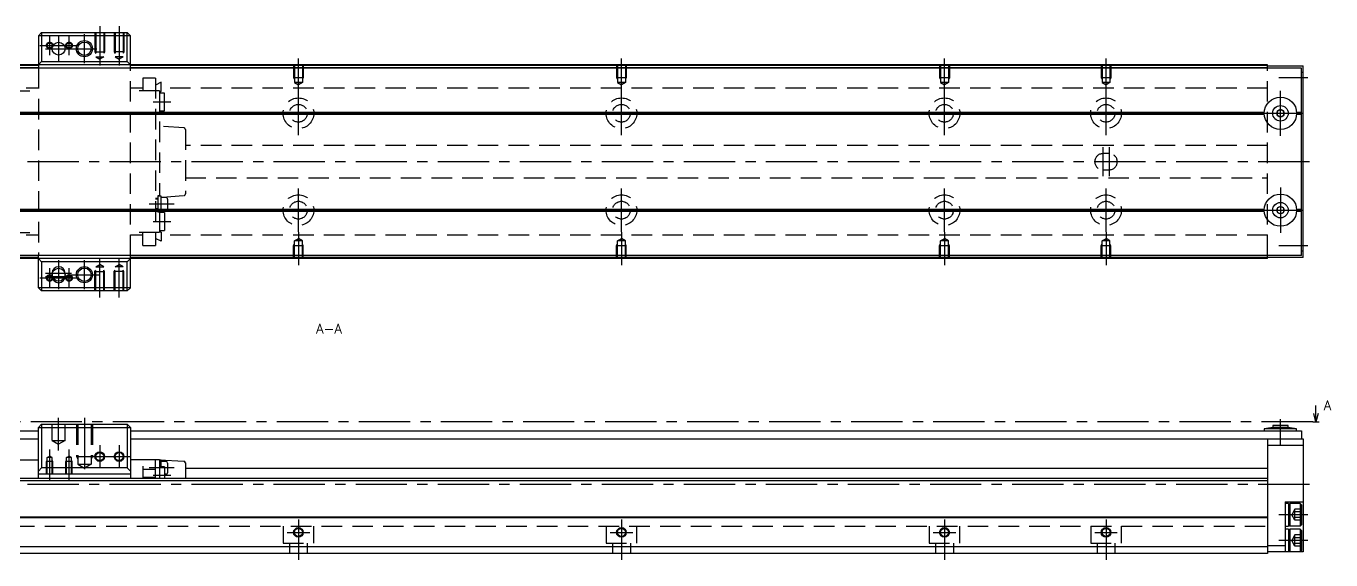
# Model space of a CAD drawing. Extents: x -2 to 804, y -8 to 279.
# Drawn here: x 400.4 to 804.4, y 8 to 173.3 of the extents above; entities that cross this region are included whole.
import ezdxf

# ---------------------------------------------------------------- set-up
doc = ezdxf.new("R2010")
doc.units = 0
doc.header["$LTSCALE"] = 0.5
doc.linetypes.add('CENTER', pattern=[50.8, 31.75, -6.35, 6.35, -6.35])
doc.linetypes.add('DASHED', pattern=[19.05, 12.7, -6.35])
for name, color, linetype in [('MSM_CENTER', 1, 'CENTER'), ('MSM_CONTINUOUS', 7, 'CONTINUOUS'), ('MSM_DASHED', 4, 'DASHED'), ('MSM_NARROW', 5, 'CONTINUOUS'), ('MSM_PART_NUMBER', 7, 'CONTINUOUS')]:
    doc.layers.add(name, color=color, linetype=linetype)
doc.styles.get("Standard").update_dxf_attribs({"font": 'txt.shx', "height": 3, "bigfont": 'bigfont.shx'})

msp = doc.modelspace()

# ---------------------------------------------------------------- linework, layer by layer
at = {"layer": 'MSM_CENTER'}
for p, q in [((407.74, 164.3), (407.74, 170.3)), ((410.49, 170.3), (410.49, 162.3)), ((413.74, 164.3), (413.74, 170.3)), ((418.49, 161.8), (418.49, 170.8)), ((423.24, 173.3), (423.24, 161.09)), ((429.24, 173.3), (429.24, 161.09)), ((404.74, 167.3), (416.74, 167.3)), ((406.49, 166.3), (422.99, 166.3)), ((484.74, 153.09), (484.74, 163.3)), ((584.74, 153.09), (584.74, 163.3)), ((684.74, 153.09), (684.74, 163.3)), ((734.74, 153.09), (734.74, 163.3)), ((797.24, 157.3), (788.24, 157.3)), ((439.74, 149.8), (445.24, 149.8)), ((484.74, 139.55), (484.74, 153.05)), ((584.74, 139.55), (584.74, 153.05)), ((684.74, 139.55), (684.74, 153.05)), ((734.74, 139.55), (734.74, 153.05)), ((788.74, 139.3), (788.74, 153.3)), ((477.99, 146.3), (491.49, 146.3)), ((577.99, 146.3), (591.49, 146.3)), ((677.99, 146.3), (691.49, 146.3)), ((727.99, 146.3), (741.49, 146.3)), ((781.74, 146.3), (795.74, 146.3)), ((733.74, 135.8), (733.74, 126.8)), ((735.74, 135.8), (735.74, 126.8)), ((797.74, 131.3), (196.24, 131.3)), ((484.74, 109.55), (484.74, 123.05)), ((584.74, 109.55), (584.74, 123.05)), ((684.74, 109.55), (684.74, 123.05)), ((734.74, 109.55), (734.74, 123.05)), ((788.74, 123.3), (788.74, 109.3)), ((446.24, 118.2), (438.54, 118.2)), ((477.99, 116.3), (491.49, 116.3)), ((577.99, 116.3), (591.49, 116.3)), ((677.99, 116.3), (691.49, 116.3)), ((727.99, 116.3), (741.49, 116.3)), ((781.74, 116.3), (795.74, 116.3)), ((439.74, 112.8), (445.24, 112.8)), ((484.74, 109.51), (484.74, 99.3)), ((584.74, 109.51), (584.74, 99.3)), ((684.74, 109.51), (684.74, 99.3)), ((734.74, 109.51), (734.74, 99.3)), ((797.24, 105.3), (788.24, 105.3)), ((423.24, 89.3), (423.24, 101.51)), ((429.24, 89.3), (429.24, 101.51)), ((407.74, 92.3), (407.74, 98.3)), ((410.49, 100.8), (410.49, 91.8)), ((413.74, 92.3), (413.74, 98.3)), ((418.49, 91.8), (418.49, 100.8)), ((404.74, 95.3), (416.74, 95.3)), ((406.49, 96.8), (414.49, 96.8)), ((406.49, 95.8), (414.49, 95.8)), ((413.99, 96.3), (422.99, 96.3)), ((798.74, 50.8), (189.74, 50.8)), ((410.49, 41.85), (410.49, 52)), ((418.49, 52), (418.49, 34.41)), ((788.74, 43.5), (788.74, 51.6)), ((407.74, 32.5), (407.74, 42.15)), ((413.74, 32.5), (413.74, 42.15)), ((423.24, 43.5), (423.24, 36.5)), ((429.24, 43.5), (429.24, 36.5)), ((419.74, 40), (432.74, 40)), ((446.24, 36.5), (438.54, 36.5)), ((445.24, 34.1), (439.74, 34.1)), ((797.74, 31.3), (196.24, 31.3)), ((484.74, 20.5), (484.74, 8)), ((584.74, 20.5), (584.74, 8)), ((684.74, 20.5), (684.74, 8)), ((734.74, 20.5), (734.74, 8)), ((797.24, 22), (788.24, 22)), ((481.24, 16.5), (488.24, 16.5)), ((581.24, 16.5), (588.24, 16.5)), ((681.24, 16.5), (688.24, 16.5)), ((731.24, 16.5), (738.24, 16.5)), ((797.24, 14), (788.24, 14))]:
    msp.add_line(p, q, dxfattribs=at)
at = {"layer": 'MSM_CONTINUOUS'}
for p, q in [((405.24, 171.3), (404.24, 170.3)), ((432.74, 170.3), (404.24, 170.3)), ((404.24, 170.3), (404.24, 160.3)), ((405.24, 171.3), (431.74, 171.3)), ((405.24, 171.3), (405.24, 162.3)), ((432.74, 170.3), (431.74, 171.3)), ((431.74, 162.3), (431.74, 171.3)), ((432.74, 160.3), (432.74, 170.3)), ((405.24, 162.3), (404.24, 161.3)), ((405.24, 162.3), (431.74, 162.3)), ((432.74, 161.3), (431.74, 162.3)), ((795.24, 160.3), (223.24, 160.3)), ((784.74, 161.3), (234.74, 161.3)), ((404.24, 161.1), (365.24, 161.1)), ((404.24, 160.4), (365.24, 160.4)), ((784.74, 161.1), (432.74, 161.1)), ((784.74, 160.4), (432.74, 160.4)), ((784.74, 160.3), (784.74, 161.3)), ((784.74, 161), (795.74, 161)), ((795.24, 102.3), (795.24, 160.3)), ((795.24, 159), (795.74, 159)), ((795.74, 101.6), (795.74, 161)), ((234.73, 146.6), (783.75, 146.6)), ((234.73, 146), (783.75, 146)), ((234.74, 146.3), (783.74, 146.3)), ((788.74, 147.45), (787.74, 146.88)), ((787.74, 146.88), (787.74, 145.72)), ((787.74, 145.72), (788.74, 145.15)), ((789.74, 146.88), (788.74, 147.45)), ((788.74, 145.15), (789.74, 145.72)), ((789.74, 145.72), (789.74, 146.88)), ((793.73, 146.6), (795.24, 146.6)), ((793.73, 146), (795.24, 146)), ((793.74, 146.3), (795.24, 146.3)), ((788.74, 117.45), (787.74, 116.88)), ((789.74, 116.88), (788.74, 117.45)), ((234.73, 116.6), (783.75, 116.6)), ((234.73, 116), (783.75, 116)), ((234.74, 116.3), (783.74, 116.3)), ((787.74, 116.88), (787.74, 115.72)), ((787.74, 115.72), (788.74, 115.15)), ((788.74, 115.15), (789.74, 115.72)), ((789.74, 115.72), (789.74, 116.88)), ((793.73, 116.6), (795.24, 116.6)), ((793.73, 116), (795.24, 116)), ((793.74, 116.3), (795.24, 116.3)), ((795.24, 102.3), (223.24, 102.3)), ((784.74, 101.3), (234.74, 101.3)), ((404.24, 102.2), (365.24, 102.2)), ((404.24, 101.5), (365.24, 101.5)), ((404.24, 92.3), (404.24, 102.3)), ((404.24, 101.3), (405.24, 100.3)), ((431.74, 100.3), (432.74, 101.3)), ((432.74, 92.3), (432.74, 102.3)), ((784.74, 102.2), (432.74, 102.2)), ((784.74, 101.5), (432.74, 101.5)), ((784.74, 101.3), (784.74, 102.3)), ((795.74, 101.6), (784.74, 101.6)), ((795.74, 103.6), (795.24, 103.6)), ((431.74, 100.3), (405.24, 100.3)), ((405.24, 100.3), (405.24, 91.3)), ((431.74, 91.3), (431.74, 100.3)), ((408.49, 96.8), (408.49, 95.8)), ((412.49, 95.8), (412.49, 96.8)), ((404.24, 92.3), (405.24, 91.3)), ((432.74, 92.3), (404.24, 92.3)), ((431.74, 91.3), (405.24, 91.3)), ((431.74, 91.3), (432.74, 92.3)), ((799.74, 50.8), (799.07, 53.3)), ((799.74, 50.8), (799.74, 55.8)), ((800.41, 53.3), (799.74, 50.8)), ((405.24, 50), (404.24, 49)), ((404.24, 33.2), (404.24, 49)), ((404.24, 49), (432.74, 49)), ((405.24, 50), (431.74, 50)), ((405.24, 50), (405.24, 36.5)), ((432.74, 49), (431.74, 50)), ((431.74, 50), (431.74, 36.5)), ((432.74, 49), (432.74, 33.2)), ((786.34, 49), (783.74, 48.6)), ((793.74, 48.6), (783.74, 48.6)), ((783.74, 48.6), (783.74, 48)), ((791.14, 49.6), (786.34, 49.6)), ((786.34, 49.6), (786.34, 49)), ((791.14, 49), (786.34, 49)), ((791.14, 49), (791.14, 49.6)), ((793.74, 48.6), (791.14, 49)), ((793.74, 48), (793.74, 48.6)), ((798.74, 50.8), (800.74, 50.8)), ((365.24, 48), (404.24, 48)), ((365.24, 45.5), (404.24, 45.5)), ((432.74, 48), (795.24, 48)), ((432.74, 45.5), (795.74, 45.5)), ((784.74, 45.5), (784.74, 10)), ((795.24, 48), (795.24, 45.5)), ((795.74, 45.5), (795.74, 10.5)), ((784.74, 43.5), (795.74, 43.5)), ((395.24, 39), (404.24, 39)), ((404.24, 35.5), (405.24, 36.5)), ((431.74, 36.5), (405.24, 36.5)), ((431.74, 36.5), (432.74, 35.5)), ((441.74, 39), (432.74, 39)), ((436.54, 37), (436.54, 33.2)), ((440.54, 33.2), (440.54, 39)), ((441.74, 39), (441.74, 33.2)), ((441.74, 39), (449.27, 38.53)), ((442.24, 38.9), (441.74, 38.9)), ((443.24, 36.85), (441.74, 36.85)), ((442.24, 36.85), (442.24, 38.9)), ((443.74, 38.5), (442.24, 38.5)), ((443.24, 36.85), (443.24, 33.2)), ((444.24, 38), (444.24, 35)), ((449.74, 38.03), (449.74, 33.2)), ((784.74, 33.2), (234.74, 33.2)), ((784.74, 32.5), (234.74, 32.5)), ((432.74, 34.5), (404.24, 34.5)), ((440.54, 36), (436.54, 36)), ((440.54, 33.5), (436.54, 33.5)), ((443.74, 34.5), (443.24, 34.5)), ((784.74, 36.3), (449.74, 36.3)), ((790.24, 26), (790.24, 10.5)), ((790.24, 26), (795.74, 26)), ((791.24, 25.5), (790.24, 25.5)), ((791.24, 25.1), (791.64, 25.5)), ((791.24, 25.5), (791.24, 18.5)), ((791.64, 25.5), (791.64, 18.5)), ((794.84, 25.5), (791.64, 25.5)), ((795.24, 25.1), (794.84, 25.5)), ((794.84, 25.5), (794.84, 18.5)), ((795.24, 25.1), (795.24, 18.9)), ((784.74, 21.2), (234.74, 21.2)), ((784.74, 21), (234.74, 21)), ((790.24, 18.5), (791.24, 18.5)), ((791.24, 17.5), (790.24, 17.5)), ((791.64, 18.5), (791.24, 18.9)), ((791.24, 17.5), (791.24, 10.5)), ((791.24, 17.1), (791.64, 17.5)), ((794.84, 18.5), (791.64, 18.5)), ((791.64, 17.5), (791.64, 10.5)), ((794.84, 17.5), (791.64, 17.5)), ((794.84, 18.5), (795.24, 18.9)), ((794.84, 17.5), (794.84, 10.5)), ((795.24, 17.1), (794.84, 17.5)), ((795.24, 17.1), (795.24, 10.9)), ((784.74, 12.5), (790.24, 12.5)), ((784.74, 12), (234.74, 12)), ((784.74, 10), (234.74, 10)), ((795.74, 10.5), (784.74, 10.5)), ((791.64, 10.5), (791.24, 10.9)), ((794.84, 10.5), (795.24, 10.9))]:
    msp.add_line(p, q, dxfattribs=at)
for centre, radius in [((410.49, 166.3), 2), ((418.49, 166.3), 2.07), ((788.74, 146.3), 5), ((788.74, 146.3), 2.4), ((788.74, 146.3), 1.15), ((788.74, 116.3), 5), ((788.74, 116.3), 2.4), ((788.74, 116.3), 1.15), ((410.49, 96.3), 2), ((418.49, 96.3), 2.07), ((423.24, 40), 1.23), ((429.24, 40), 1.23), ((484.74, 16.5), 1.23), ((584.74, 16.5), 1.23), ((684.74, 16.5), 1.23), ((734.74, 16.5), 1.23)]:
    msp.add_circle(centre, radius, dxfattribs=at)
for centre, radius, start, end in [((410.49, 96.8), 2, 0, 180), ((410.49, 95.8), 2, 180, 0), ((443.74, 38), 0.5, 0, 90), ((449.24, 38.03), 0.5, 0, 86.4237), ((443.74, 35), 0.5, 270, 0)]:
    msp.add_arc(centre, radius, start, end, dxfattribs=at)
at = {"layer": 'MSM_DASHED'}
for p, q in [((421.74, 171.3), (421.74, 165.3)), ((422.01, 171.3), (422.01, 163.8)), ((424.47, 171.3), (424.47, 163.8)), ((424.74, 171.3), (424.74, 165.3)), ((427.74, 171.3), (427.74, 165.3)), ((428.01, 171.3), (428.01, 163.8)), ((430.47, 171.3), (430.47, 163.8)), ((430.74, 171.3), (430.74, 165.3)), ((421.74, 165.3), (424.74, 165.3)), ((421.74, 165.3), (422.01, 164.83)), ((422.01, 163.8), (423.24, 163.09)), ((422.01, 163.8), (424.47, 163.8)), ((424.47, 163.8), (423.24, 163.09)), ((424.74, 165.3), (424.47, 164.83)), ((430.74, 165.3), (427.74, 165.3)), ((427.74, 165.3), (428.01, 164.83)), ((428.01, 163.8), (429.24, 163.09)), ((430.47, 163.8), (428.01, 163.8)), ((430.47, 163.8), (429.24, 163.09)), ((430.74, 165.3), (430.47, 164.83)), ((404.24, 160.3), (404.24, 102.3)), ((432.74, 102.3), (432.74, 160.3)), ((483.24, 161.3), (483.24, 157.3)), ((483.51, 161.3), (483.51, 155.8)), ((485.97, 161.3), (485.97, 155.8)), ((486.24, 161.3), (486.24, 157.3)), ((583.24, 161.3), (583.24, 157.3)), ((583.51, 161.3), (583.51, 155.8)), ((585.97, 161.3), (585.97, 155.8)), ((586.24, 161.3), (586.24, 157.3)), ((683.24, 161.3), (683.24, 157.3)), ((683.51, 161.3), (683.51, 155.8)), ((685.97, 161.3), (685.97, 155.8)), ((686.24, 161.3), (686.24, 157.3)), ((733.24, 161.3), (733.24, 157.3)), ((733.51, 161.3), (733.51, 155.8)), ((735.97, 161.3), (735.97, 155.8)), ((736.24, 161.3), (736.24, 157.3)), ((784.74, 102.3), (784.74, 160.3)), ((404.24, 154.05), (400.44, 154.05)), ((436.54, 154.05), (432.74, 154.05)), ((440.54, 157.2), (436.54, 157.2)), ((436.54, 157.2), (436.54, 153.25)), ((440.54, 157.2), (440.54, 105.4)), ((442.24, 155.89), (440.54, 155.04)), ((442.24, 153.1), (442.24, 155.89)), ((784.74, 154.05), (442.24, 154.05)), ((483.24, 157.3), (483.51, 156.83)), ((486.24, 157.3), (483.24, 157.3)), ((485.97, 155.8), (483.51, 155.8)), ((483.51, 155.8), (484.74, 155.09)), ((485.97, 155.8), (484.74, 155.09)), ((486.24, 157.3), (485.97, 156.83)), ((583.24, 157.3), (583.51, 156.83)), ((586.24, 157.3), (583.24, 157.3)), ((585.97, 155.8), (583.51, 155.8)), ((583.51, 155.8), (584.74, 155.09)), ((585.97, 155.8), (584.74, 155.09)), ((586.24, 157.3), (585.97, 156.83)), ((683.24, 157.3), (683.51, 156.83)), ((686.24, 157.3), (683.24, 157.3)), ((685.97, 155.8), (683.51, 155.8)), ((683.51, 155.8), (684.74, 155.09)), ((685.97, 155.8), (684.74, 155.09)), ((686.24, 157.3), (685.97, 156.83)), ((733.24, 157.3), (733.51, 156.83)), ((736.24, 157.3), (733.24, 157.3)), ((735.97, 155.8), (733.51, 155.8)), ((733.51, 155.8), (734.74, 155.09)), ((735.97, 155.8), (734.74, 155.09)), ((736.24, 157.3), (735.97, 156.83)), ((395.24, 153.25), (404.24, 153.25)), ((441.74, 153.25), (432.74, 153.25)), ((441.74, 153.25), (441.74, 120.6)), ((441.74, 152.8), (442.24, 153.1)), ((443.24, 152.55), (441.74, 152.55)), ((443.24, 147.05), (443.24, 152.55)), ((441.74, 147.05), (443.24, 147.05)), ((449.27, 141.79), (441.74, 142.3)), ((449.74, 141.29), (449.74, 121.31)), ((784.74, 136.3), (449.74, 136.3)), ((735.74, 133.8), (733.74, 133.8)), ((449.74, 126.3), (784.74, 126.3)), ((733.74, 128.8), (735.74, 128.8)), ((441.24, 119.9), (440.54, 119.9)), ((441.24, 119.7), (440.54, 119.7)), ((441.24, 120.7), (441.24, 115.7)), ((441.74, 120.7), (441.24, 120.7)), ((442.24, 120.6), (441.24, 120.6)), ((442.24, 115.8), (442.24, 120.6)), ((442.24, 120.31), (442.74, 120.31)), ((443.74, 120.2), (442.24, 120.2)), ((442.74, 120.31), (449.27, 120.81)), ((444.24, 119.7), (444.24, 116.7)), ((441.24, 116.7), (440.54, 116.7)), ((441.24, 116.5), (440.54, 116.5)), ((441.24, 115.8), (442.24, 115.8)), ((441.74, 115.7), (441.24, 115.7)), ((441.74, 115.8), (441.74, 109.35)), ((443.24, 115.55), (441.74, 115.55)), ((443.74, 116.2), (442.24, 116.2)), ((443.24, 115.55), (443.24, 110.05)), ((395.24, 109.35), (404.24, 109.35)), ((441.74, 109.35), (432.74, 109.35)), ((436.54, 105.4), (436.54, 109.35)), ((441.74, 110.05), (443.24, 110.05)), ((441.74, 109.8), (442.24, 109.5)), ((442.24, 109.5), (442.24, 106.71)), ((404.24, 108.55), (400.44, 108.55)), ((436.54, 108.55), (432.74, 108.55)), ((436.54, 105.4), (440.54, 105.4)), ((442.24, 106.71), (440.54, 107.56)), ((784.74, 108.55), (442.24, 108.55)), ((483.24, 105.3), (483.51, 105.77)), ((483.24, 101.3), (483.24, 105.3)), ((486.24, 105.3), (483.24, 105.3)), ((483.51, 106.8), (484.74, 107.51)), ((483.51, 101.3), (483.51, 106.8)), ((485.97, 106.8), (483.51, 106.8)), ((485.97, 106.8), (484.74, 107.51)), ((485.97, 101.3), (485.97, 106.8)), ((486.24, 105.3), (485.97, 105.77)), ((486.24, 101.3), (486.24, 105.3)), ((583.24, 105.3), (583.51, 105.77)), ((583.24, 101.3), (583.24, 105.3)), ((586.24, 105.3), (583.24, 105.3)), ((583.51, 106.8), (584.74, 107.51)), ((583.51, 101.3), (583.51, 106.8)), ((585.97, 106.8), (583.51, 106.8)), ((585.97, 106.8), (584.74, 107.51)), ((585.97, 101.3), (585.97, 106.8)), ((586.24, 105.3), (585.97, 105.77)), ((586.24, 101.3), (586.24, 105.3)), ((683.24, 105.3), (683.51, 105.77)), ((683.24, 101.3), (683.24, 105.3)), ((686.24, 105.3), (683.24, 105.3)), ((683.51, 106.8), (684.74, 107.51)), ((683.51, 101.3), (683.51, 106.8)), ((685.97, 106.8), (683.51, 106.8)), ((685.97, 106.8), (684.74, 107.51)), ((685.97, 101.3), (685.97, 106.8)), ((686.24, 105.3), (685.97, 105.77)), ((686.24, 101.3), (686.24, 105.3)), ((733.24, 105.3), (733.51, 105.77)), ((733.24, 101.3), (733.24, 105.3)), ((736.24, 105.3), (733.24, 105.3)), ((733.51, 106.8), (734.74, 107.51)), ((733.51, 101.3), (733.51, 106.8)), ((735.97, 106.8), (733.51, 106.8)), ((735.97, 106.8), (734.74, 107.51)), ((735.97, 101.3), (735.97, 106.8)), ((736.24, 105.3), (735.97, 105.77)), ((736.24, 101.3), (736.24, 105.3)), ((421.74, 97.3), (422.01, 97.77)), ((421.74, 91.3), (421.74, 97.3)), ((421.74, 97.3), (424.74, 97.3)), ((422.01, 98.8), (423.24, 99.51)), ((422.01, 91.3), (422.01, 98.8)), ((422.01, 98.8), (424.47, 98.8)), ((424.47, 98.8), (423.24, 99.51)), ((424.47, 91.3), (424.47, 98.8)), ((424.74, 97.3), (424.47, 97.77)), ((424.74, 91.3), (424.74, 97.3)), ((427.74, 97.3), (428.01, 97.77)), ((427.74, 91.3), (427.74, 97.3)), ((430.74, 97.3), (427.74, 97.3)), ((428.01, 98.8), (429.24, 99.51)), ((428.01, 91.3), (428.01, 98.8)), ((430.47, 98.8), (428.01, 98.8)), ((430.47, 98.8), (429.24, 99.51)), ((430.47, 91.3), (430.47, 98.8)), ((430.74, 97.3), (430.47, 97.77)), ((430.74, 91.3), (430.74, 97.3)), ((408.49, 45), (408.49, 50)), ((412.49, 45), (412.49, 50)), ((415.99, 50), (415.99, 40)), ((416.42, 50), (416.42, 37.6)), ((420.55, 50), (420.55, 37.6)), ((420.99, 50), (420.99, 40)), ((408.49, 45), (412.49, 45)), ((408.49, 45), (410.49, 43.85)), ((412.49, 45), (410.49, 43.85)), ((406.74, 38.5), (406.95, 38.87)), ((406.74, 34.5), (406.74, 38.5)), ((408.74, 38.5), (406.74, 38.5)), ((406.95, 39.7), (407.74, 40.15)), ((406.95, 34.5), (406.95, 39.7)), ((408.52, 39.7), (406.95, 39.7)), ((408.52, 39.7), (407.74, 40.15)), ((408.52, 34.5), (408.52, 39.7)), ((408.74, 38.5), (408.52, 38.87)), ((408.74, 34.5), (408.74, 38.5)), ((412.74, 38.5), (412.95, 38.87)), ((412.74, 34.5), (412.74, 38.5)), ((414.74, 38.5), (412.74, 38.5)), ((412.95, 39.7), (413.74, 40.15)), ((412.95, 34.5), (412.95, 39.7)), ((414.52, 39.7), (412.95, 39.7)), ((414.52, 39.7), (413.74, 40.15)), ((414.52, 34.5), (414.52, 39.7)), ((414.74, 38.5), (414.52, 38.87)), ((414.74, 34.5), (414.74, 38.5)), ((415.99, 40), (420.99, 40)), ((415.99, 40), (416.42, 39.25)), ((416.42, 37.6), (420.55, 37.6)), ((416.42, 37.6), (418.49, 36.41)), ((420.55, 37.6), (418.49, 36.41)), ((420.99, 40), (420.55, 39.25)), ((793.24, 23.73), (792.24, 22)), ((793.24, 20.27), (792.24, 22)), ((793.24, 20.27), (793.24, 23.73)), ((795.24, 23.73), (793.24, 23.73)), ((795.24, 22.87), (793.24, 22.87)), ((795.24, 21.13), (793.24, 21.13)), ((795.24, 20.27), (793.24, 20.27)), ((234.74, 18.5), (784.74, 18.5)), ((479.99, 18.5), (479.99, 13.2)), ((489.49, 13.2), (489.49, 18.5)), ((579.99, 18.5), (579.99, 13.2)), ((589.49, 13.2), (589.49, 18.5)), ((679.99, 18.5), (679.99, 13.2)), ((689.49, 13.2), (689.49, 18.5)), ((729.99, 18.5), (729.99, 13.2)), ((739.49, 13.2), (739.49, 18.5)), ((479.99, 13.2), (489.49, 13.2)), ((481.99, 13.2), (481.99, 10)), ((487.49, 13.2), (487.49, 10)), ((579.99, 13.2), (589.49, 13.2)), ((581.99, 13.2), (581.99, 10)), ((587.49, 13.2), (587.49, 10)), ((679.99, 13.2), (689.49, 13.2)), ((681.99, 13.2), (681.99, 10)), ((687.49, 13.2), (687.49, 10)), ((729.99, 13.2), (739.49, 13.2)), ((731.99, 13.2), (731.99, 10)), ((737.49, 13.2), (737.49, 10)), ((793.24, 15.73), (792.24, 14)), ((793.24, 12.27), (792.24, 14)), ((793.24, 12.27), (793.24, 15.73)), ((795.24, 15.73), (793.24, 15.73)), ((795.24, 14.87), (793.24, 14.87)), ((795.24, 13.13), (793.24, 13.13)), ((795.24, 12.27), (793.24, 12.27))]:
    msp.add_line(p, q, dxfattribs=at)
for centre, radius in [((407.74, 167.3), 1), ((407.74, 167.3), 0.783), ((413.74, 167.3), 1), ((413.74, 167.3), 0.783), ((484.74, 146.3), 4.75), ((584.74, 146.3), 4.75), ((684.74, 146.3), 4.75), ((734.74, 146.3), 4.75), ((484.74, 146.3), 2.75), ((584.74, 146.3), 2.75), ((684.74, 146.3), 2.75), ((734.74, 146.3), 2.75), ((484.74, 116.3), 4.75), ((484.74, 116.3), 2.75), ((584.74, 116.3), 4.75), ((584.74, 116.3), 2.75), ((684.74, 116.3), 4.75), ((684.74, 116.3), 2.75), ((734.74, 116.3), 4.75), ((734.74, 116.3), 2.75), ((407.74, 95.3), 1), ((407.74, 95.3), 0.783), ((413.74, 95.3), 1), ((413.74, 95.3), 0.783)]:
    msp.add_circle(centre, radius, dxfattribs=at)
for centre, radius, start, end in [((449.24, 141.29), 0.5, 0, 86.1409), ((733.74, 131.3), 2.5, 90, 270), ((735.74, 131.3), 2.5, 270, 90), ((449.24, 121.31), 0.5, 274.3825, 0), ((443.74, 119.7), 0.5, 0, 90), ((443.74, 116.7), 0.5, 270, 0)]:
    msp.add_arc(centre, radius, start, end, dxfattribs=at)
at = {"layer": 'MSM_NARROW'}
for centre, radius in [((418.49, 166.3), 2.5), ((418.49, 96.3), 2.5), ((423.24, 40), 1.5), ((429.24, 40), 1.5), ((484.74, 16.5), 1.5), ((584.74, 16.5), 1.5), ((684.74, 16.5), 1.5), ((734.74, 16.5), 1.5)]:
    msp.add_circle(centre, radius, dxfattribs=at)

# ---------------------------------------------------------------- texts
at = {"layer": 'MSM_PART_NUMBER'}
for s, p in [('A-A', (490.24, 78.1)), ('A', (802.17, 54.38))]:
    msp.add_text(s, height=3, dxfattribs=at).set_placement(p)

doc.saveas('drawing.dxf')
